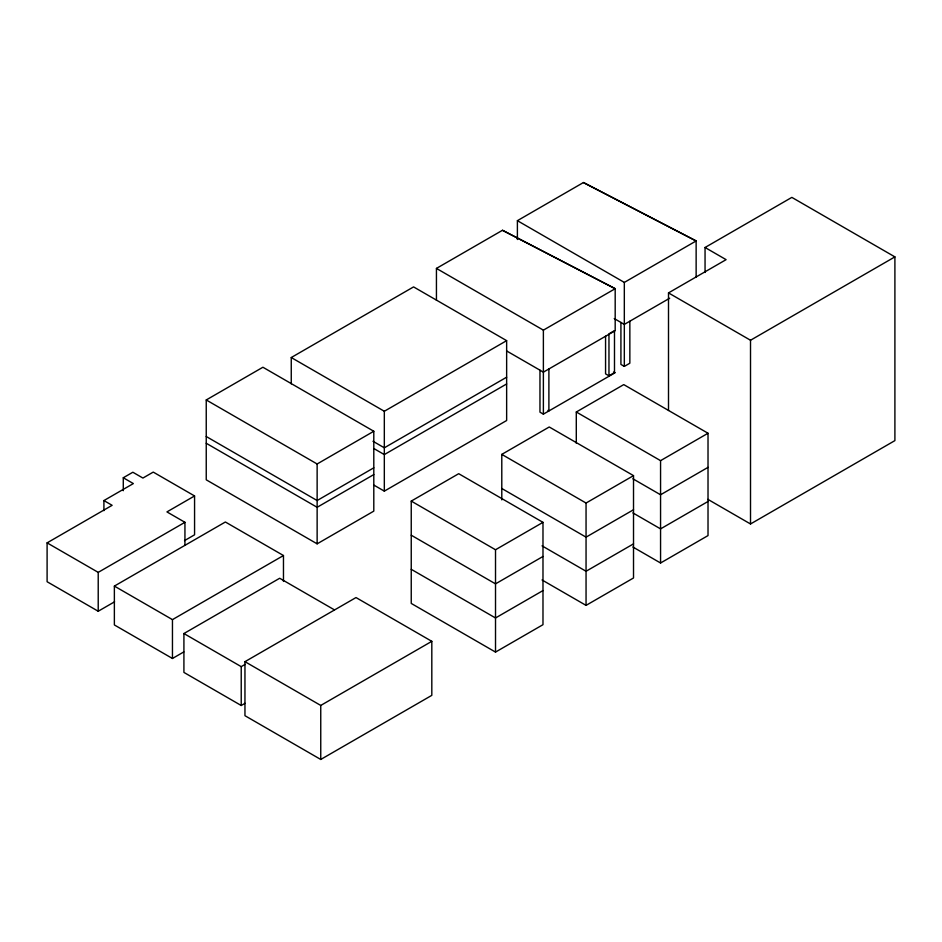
<?xml version="1.0" encoding="UTF-8"?>
<svg xmlns="http://www.w3.org/2000/svg" width="942" height="942" viewBox="0 0 942 942"><rect width="100%" height="100%" fill="white"/><g stroke="black" fill="none" stroke-linecap="round" stroke-linejoin="round"><path stroke-width="1.41" d="M206.239 399.961L262.912 367.239L373.797 431.259L373.797 511.129L317.136 543.84L206.239 479.819L206.239 399.961L317.136 463.982L373.797 431.259M517.394 239.504L517.394 220.675L583.439 182.536L696.138 240.952L696.138 277.16M436.44 300.274L436.44 268.411L502.486 230.284L615.185 288.699L615.185 330.689L543.381 372.149L506.761 351.013M291.255 383.853L291.255 357.536L413.573 286.91L506.643 340.651L506.643 420.509L384.324 491.135L374.127 485.248M123.284 490.711L123.284 477.759L132.846 472.236L142.913 478.053L153.252 472.095L194.57 495.951L194.57 534.809L184.526 540.614M103.914 510.646L103.914 500.567L133.352 483.576L123.284 477.759M114.559 601.808L98.215 611.24L47.1 581.732L47.1 542.863L112.133 505.312L103.914 500.567M194.57 495.951L166.934 511.906L184.938 522.304L184.938 545.336M47.1 542.863L98.215 572.371L184.938 522.304M291.255 357.536L384.324 411.265L506.643 340.651M517.394 220.675L624.322 282.412L696.138 240.952L583.439 182.536M436.44 268.411L543.381 330.147L615.185 288.699L502.486 230.284M183.808 651.923L172.457 658.482L114.371 624.946L114.371 586.089L225.374 521.998L283.471 555.533L283.471 581.438M705.052 272.485L705.052 247.499L791.845 197.384L894.9 256.883L894.9 440.609L750.515 523.976L707.901 499.366M506.643 377.2L384.324 447.815L373.008 441.28M506.643 383.959L384.324 454.586L374.127 448.698M668.502 410.488L668.502 292.903L726.105 259.651L705.052 247.499M373.797 467.821L317.136 500.532L206.239 436.511M669.68 298.225L624.322 324.401L614.231 318.573M373.797 474.58L317.136 507.291L206.239 443.27M114.371 586.089L172.457 619.624L283.471 555.533M620.919 322.435L620.919 364.424L624.322 366.403L629.845 363.212L629.845 321.222M608.968 375.823L614.49 372.643L614.49 330.642L608.968 333.833L608.968 375.823L605.565 373.856L605.565 336.212M539.966 370.182L539.966 412.172L543.381 414.139L615.185 372.679M411.242 501.097L458.707 473.696L542.981 522.351L542.981 624.687L495.516 652.088L411.242 603.433L411.242 501.097L495.516 549.751L542.981 522.351M245.002 703.321L241.223 705.499L183.914 672.411L183.914 633.542L279.68 578.258L334.445 609.874M501.792 499.872L501.792 454.385L549.245 426.985L633.519 475.639L633.519 577.976L586.054 605.376L542.039 579.966M576.292 443.27L576.292 412.007L623.757 384.607L708.019 433.249L708.019 535.586L660.566 562.998L632.894 547.019M668.502 292.903L750.515 340.25L894.9 256.883M244.955 661.673L356.005 597.558L431.813 641.325L431.813 695.349L320.751 759.464L244.955 715.696L244.955 661.673L320.751 705.44L431.813 641.325M183.914 633.542L241.223 666.642L245.002 664.451M501.792 454.385L586.054 503.04L633.519 475.639M576.292 412.007L660.566 460.65L708.019 433.249M542.981 556.463L495.516 583.863L411.242 535.209M633.519 509.752L586.054 537.152L501.792 488.498M708.019 467.362L660.566 494.774L632.894 478.795M542.981 590.575L495.516 617.976L411.242 569.321M633.519 543.864L586.054 571.264L542.039 545.854M708.019 501.474L660.566 528.886L632.894 512.907M613.489 372.066L614.49 372.643M547.891 410.382L548.892 410.959L548.892 368.958M750.515 340.25L750.515 523.976M660.566 460.65L660.566 562.998M624.322 282.412L624.322 366.403M586.054 503.04L586.054 605.376M543.381 330.147L543.381 414.139M495.516 549.751L495.516 652.088M384.324 411.265L384.324 491.135M320.751 705.44L320.751 759.464M317.136 463.982L317.136 543.84M241.223 666.642L241.223 705.499M172.457 619.624L172.457 658.482M98.215 572.371L98.215 611.24"/></g></svg>
